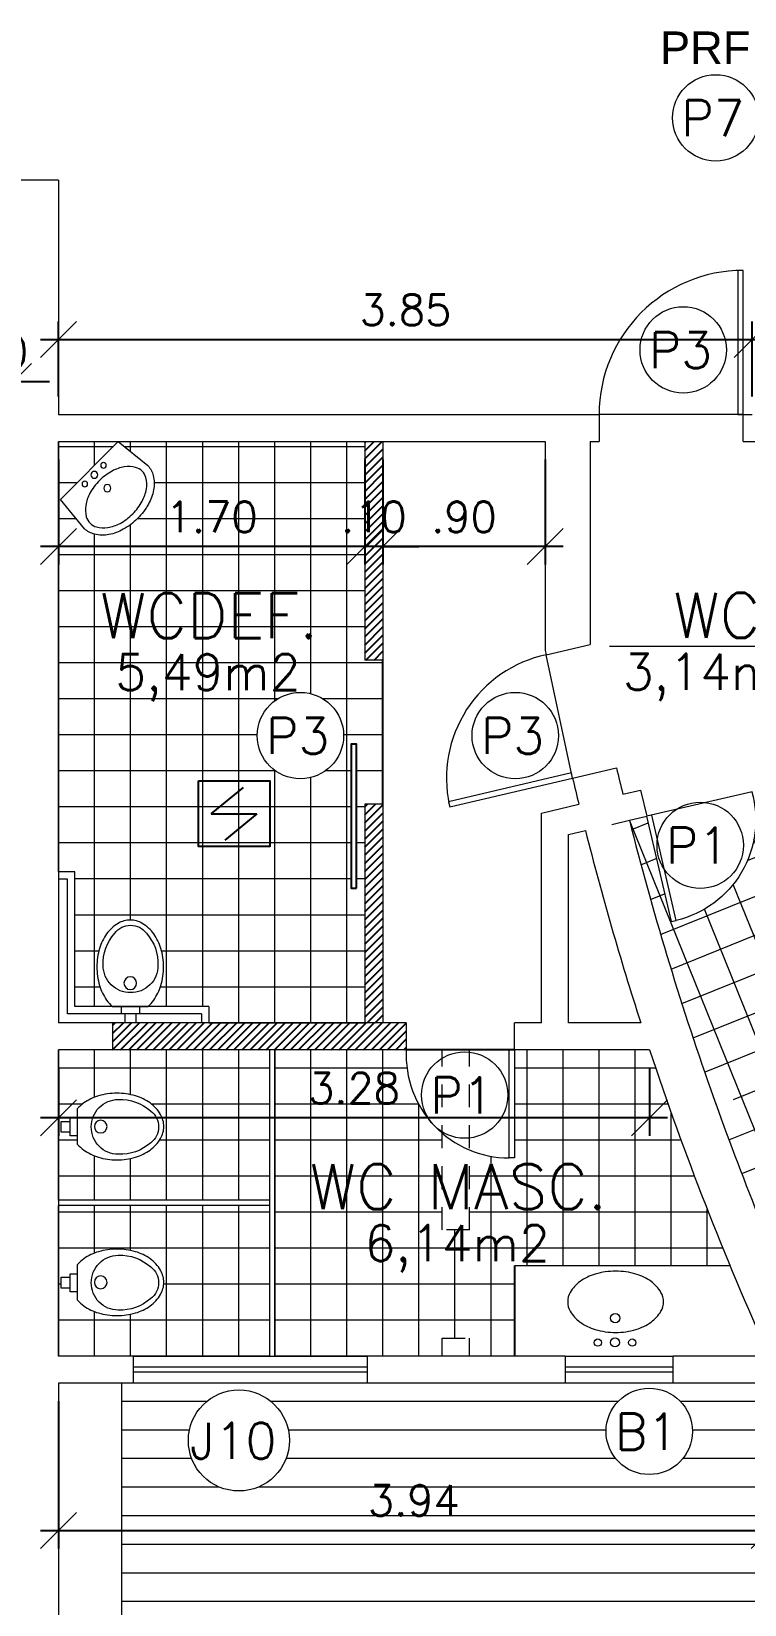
# Model space of a CAD drawing. Header units: millimetres. Extents: x 521 to 1055, y 261 to 520.
# Drawn here: x 736.9 to 740.86, y 475.91 to 484.64 of the extents above; entities that cross this region are included whole.
import ezdxf
from ezdxf.enums import TextEntityAlignment as Align

# ---------------------------------------------------------------- set-up
doc = ezdxf.new("R2010")
doc.units = ezdxf.units.MM
doc.linetypes.add('CONTINU', pattern=[0])
doc.linetypes.add('HIDDEN', pattern=[9.525, 6.35, -3.175])
doc.layers.add('0.1', color=8, linetype='Continuous', lineweight=13)
doc.layers.add('ppci', color=8, linetype='Continuous')
doc.styles.add('ROMANS', font='romans')
doc.styles.get("Standard").update_dxf_attribs({"font": 'romans.shx'})
doc.styles.add('STYLE1', font='sanss___.ttf')
doc.dimstyles.new('Fares Eng - 50', dxfattribs={"dimscale": 2, "dimtxt": 0.085, "dimasz": 0.1, "dimexe": 0.05, "dimexo": 0.05, "dimgap": 0.04, "dimtad": 1, "dimzin": 4, "dimdsep": 46, "dimtxsty": 'ROMANS', "dimblk1": 'OBLIQUE', "dimblk2": 'OBLIQUE', "dimsah": 1, "dimcen": 0.05, "dimdle": 0.05, "dimclrd": 8, "dimclre": 8, "dimclrt": 8, "dimaunit": 1, "dimadec": 0, "dimazin": 0, "dimtfac": 1, "dimtix": 1, "dimtmove": 2, "dimatfit": 0, "dimldrblk": 'OPEN90', "dimfxl": 1, "dimtolj": 1, "dimtzin": 0, "dimarcsym": 0})

# ---------------------------------------------------------------- blocks, each defined once
blk = doc.blocks.new('P60')
at = {"color": 252}
blk.add_lwpolyline([(-0.6, 0.0596), (0, 0.0596), (0, 0.03), (-0.6, 0.03)], close=True, dxfattribs=at)
at = {"color": 8}
blk.add_arc((-0.0289, 0.0596), 0.5711, 87.10254, 180, dxfattribs=at)
blk = doc.blocks.new('ÁREA')
for p in [(0.00005, 0.003762), (0, 0)]:
    blk.add_attdef('COMPARTIMENTO', text='', height=0.0025).set_placement(p, align=Align.CENTER)
at = {"color": 1}
for p in [(-0.00005, -0.003762), (-0.000099, -0.007523)]:
    blk.add_attdef('ÁREA', text='', height=0.002, dxfattribs=at).set_placement(p, align=Align.CENTER)
blk = doc.blocks.new('_OBLIQUE')
at = {"color": 0, "linetype": 'ByBlock'}
blk.add_line((-0.5, -0.5), (0.5, 0.5), dxfattribs=at)
blk = doc.blocks.new('*D299')
at = {"layer": '0.1', "color": 8, "lineweight": -2, "transparency": 16777216}
for p, q in [((737.0527, 477.0399), (737.0527, 476.2209)), ((740.9965, 477.0399), (740.9965, 476.2209)), ((736.9527, 476.3209), (741.0965, 476.3209))]:
    blk.add_line(p, q, dxfattribs=at)
at = {"layer": 'DEFPOINTS', "color": 0, "lineweight": -2, "transparency": 16777216}
for p in [(737.0527, 477.1399), (740.9965, 477.1399), (740.9965, 476.3209)]:
    blk.add_point(p, dxfattribs=at)
at = {"layer": '0.1', "color": 8, "lineweight": -2, "transparency": 16777216, "xscale": 0.2, "yscale": 0.2, "zscale": 0.2, "rotation": 180}
blk.add_blockref('_OBLIQUE', (737.0527, 476.3209), dxfattribs=at)
at = {"layer": '0.1', "color": 8, "lineweight": -2, "transparency": 16777216, "xscale": 0.2, "yscale": 0.2, "zscale": 0.2}
blk.add_blockref('_OBLIQUE', (740.9965, 476.3209), dxfattribs=at)
at = {"layer": '0.1', "color": 8, "transparency": 16777216, "insert": (739.0246, 476.4879), "char_height": 0.17, "attachment_point": 5, "style": 'ROMANS'}
blk.add_mtext('\\A1;3.94', dxfattribs=at)
blk = doc.blocks.new('_Open90')
at = {"color": 0, "linetype": 'ByBlock', "lineweight": -2}
for p, q in [((-0.5, 0.5), (0, 0)), ((0, 0), (-1, 0)), ((0, 0), (-0.5, -0.5))]:
    blk.add_line(p, q, dxfattribs=at)
blk = doc.blocks.new('*D300')
at = {"layer": '0.1', "color": 8, "lineweight": -2, "transparency": 16777216}
for p, q in [((738.8527, 482.2669), (738.8527, 481.6832)), ((739.7527, 482.2669), (739.7527, 481.6832)), ((739.8527, 481.7832), (738.7527, 481.7832))]:
    blk.add_line(p, q, dxfattribs=at)
at = {"layer": 'DEFPOINTS', "color": 0, "lineweight": -2, "transparency": 16777216}
for p in [(738.8527, 482.3669), (739.7527, 482.3669), (738.8527, 481.7832)]:
    blk.add_point(p, dxfattribs=at)
at = {"layer": '0.1', "color": 8, "lineweight": -2, "transparency": 16777216, "xscale": 0.2, "yscale": 0.2, "zscale": 0.2, "rotation": 180}
blk.add_blockref('_OBLIQUE', (738.8527, 481.7832), dxfattribs=at)
at = {"layer": '0.1', "color": 8, "lineweight": -2, "transparency": 16777216, "xscale": 0.2, "yscale": 0.2, "zscale": 0.2}
blk.add_blockref('_OBLIQUE', (739.7527, 481.7832), dxfattribs=at)
at = {"layer": '0.1', "color": 8, "transparency": 16777216, "insert": (739.3027, 481.9482), "char_height": 0.17, "attachment_point": 5, "style": 'ROMANS'}
blk.add_mtext('\\A1;.90', dxfattribs=at)
blk = doc.blocks.new('Vaso')
for points in [[(0.03, -0.05), (0.03, 0), (-0.03, 0), (-0.03, -0.05)], [(0.05, -0.09), (0.05, -0.05), (-0.05, -0.05), (-0.05, -0.09)]]:
    blk.add_lwpolyline(points)
for points in [[(0.1829, -0.31, -0.071776), (0.168, -0.4129, -0.083144), (0.1287, -0.4938, -0.106699), (0.0652, -0.5518, -0.132564), (-0.0021, -0.57, -0.132564), (-0.0694, -0.5518, -0.106699), (-0.1329, -0.4938, -0.083144), (-0.1722, -0.4129, -0.071776), (-0.1871, -0.31, -0.071776), (-0.1722, -0.2071, -0.083144), (-0.1329, -0.1262, -0.060171), (-0.1, -0.09), (0.0958, -0.09, -0.060171), (0.1287, -0.1262, -0.083144), (0.168, -0.2071, -0.071776)], [(-0.0876, -0.4972, 0.2474), (0, -0.5413, 0.2474), (0.0876, -0.4972, 0.197858), (0.1521, -0.3175, 0.418329), (0, -0.1675, 0.418329), (-0.1521, -0.3175, 0.197858)]]:
    blk.add_lwpolyline(points, format="xyb", close=True)
blk.add_circle((-0.0021, -0.22), 0.0352)
blk = doc.blocks.new('*D3339')
at = {"layer": '0.1', "color": 8, "linetype": 'CONTINU', "lineweight": -2, "transparency": 16777216}
for p, q in [((738.7527, 482.2669), (738.7527, 481.6832)), ((738.8527, 482.2669), (738.8527, 481.6832)), ((738.7527, 481.7832), (738.5527, 481.7832)), ((738.8527, 481.7832), (738.7527, 481.7832)), ((738.8527, 481.7832), (739.0527, 481.7832))]:
    blk.add_line(p, q, dxfattribs=at)
at = {"layer": 'DEFPOINTS', "color": 0, "linetype": 'CONTINU', "lineweight": -2, "transparency": 16777216}
for p in [(738.7527, 482.3669), (738.8527, 482.3669), (738.7527, 481.7832)]:
    blk.add_point(p, dxfattribs=at)
at = {"layer": '0.1', "color": 8, "linetype": 'CONTINU', "lineweight": -2, "transparency": 16777216, "xscale": 0.2, "yscale": 0.2, "zscale": 0.2}
blk.add_blockref('_OBLIQUE', (738.7527, 481.7832), dxfattribs=at)
at = {"layer": '0.1', "color": 8, "linetype": 'CONTINU', "lineweight": -2, "transparency": 16777216, "xscale": 0.2, "yscale": 0.2, "zscale": 0.2, "rotation": 180}
blk.add_blockref('_OBLIQUE', (738.8527, 481.7832), dxfattribs=at)
at = {"layer": '0.1', "color": 8, "linetype": 'CONTINU', "lineweight": -2, "transparency": 16777216, "insert": (738.8027, 481.9482), "char_height": 0.17, "attachment_point": 5, "style": 'ROMANS'}
blk.add_mtext('\\A1;.10', dxfattribs=at)
blk = doc.blocks.new('*D3340')
at = {"layer": '0.1', "color": 8, "linetype": 'CONTINU', "lineweight": -2, "transparency": 16777216}
for p, q in [((737.0527, 482.2669), (737.0527, 481.6832)), ((738.7527, 482.2669), (738.7527, 481.6832)), ((738.8527, 481.7832), (736.9527, 481.7832))]:
    blk.add_line(p, q, dxfattribs=at)
at = {"layer": 'DEFPOINTS', "color": 0, "linetype": 'CONTINU', "lineweight": -2, "transparency": 16777216}
for p in [(737.0527, 482.3669), (738.7527, 482.3669), (737.0527, 481.7832)]:
    blk.add_point(p, dxfattribs=at)
at = {"layer": '0.1', "color": 8, "linetype": 'CONTINU', "lineweight": -2, "transparency": 16777216, "xscale": 0.2, "yscale": 0.2, "zscale": 0.2, "rotation": 180}
blk.add_blockref('_OBLIQUE', (737.0527, 481.7832), dxfattribs=at)
at = {"layer": '0.1', "color": 8, "linetype": 'CONTINU', "lineweight": -2, "transparency": 16777216, "xscale": 0.2, "yscale": 0.2, "zscale": 0.2}
blk.add_blockref('_OBLIQUE', (738.7527, 481.7832), dxfattribs=at)
at = {"layer": '0.1', "color": 8, "linetype": 'CONTINU', "lineweight": -2, "transparency": 16777216, "insert": (737.9027, 481.9482), "char_height": 0.17, "attachment_point": 5, "style": 'ROMANS'}
blk.add_mtext('\\A1;1.70', dxfattribs=at)
blk = doc.blocks.new('Cuba-emp')
blk.add_lwpolyline([(0.21, 0.2482), (0, 0.2274), (0, -0.2274), (0.21, -0.2482, 0.137816), (0.2706, -0.2312, 0.107041), (0.3288, -0.1757, 0.080751), (0.3645, -0.099, 0.068643), (0.378, -0.0007, 0.068643), (0.3645, 0.0976, 0.080751), (0.3288, 0.1743, 0.107041), (0.2706, 0.2298, 0.115752), (0.21, 0.2482)], format="xyb")
blk.add_lwpolyline([(0.21, 0.2045, -0.131827), (0.2501, 0.1937, -0.106633), (0.2967, 0.1515, -0.083482), (0.3283, 0.0871, -0.072232), (0.3409, 0, -0.072232), (0.3283, -0.0871, -0.083482), (0.2967, -0.1515, -0.106633), (0.2501, -0.1937, -0.131827), (0.21, -0.2045, -0.131827), (0.1699, -0.1937, -0.106633), (0.1233, -0.1515, -0.083482), (0.0918, -0.0871, -0.072232), (0.0791, 0, -0.072232), (0.0918, 0.0871, -0.083482), (0.1233, 0.1515, -0.106633), (0.1699, 0.1937, -0.131827)], format="xyb", close=True)
for centre, radius in [((0.0365, -0.0023), 0.0193), ((0.0365, -0.0023), 0.0193), ((0.0358, 0.0711), 0.0155), ((0.1403, -0.0014), 0.0198), ((0.0358, -0.0757), 0.0155)]:
    blk.add_circle(centre, radius)
blk = doc.blocks.new('*D3341')
at = {"layer": '0.1', "color": 8, "linetype": 'CONTINU', "lineweight": -2, "transparency": 16777216}
for p, q in [((737.0527, 478.8899), (737.0527, 478.5118)), ((740.3326, 478.8899), (740.3326, 478.5118)), ((740.4326, 478.6118), (736.9527, 478.6118))]:
    blk.add_line(p, q, dxfattribs=at)
at = {"layer": 'DEFPOINTS', "color": 0, "linetype": 'CONTINU', "lineweight": -2, "transparency": 16777216}
for p in [(737.0527, 478.9899), (740.3326, 478.9899), (737.0527, 478.6118)]:
    blk.add_point(p, dxfattribs=at)
at = {"layer": '0.1', "color": 8, "linetype": 'CONTINU', "lineweight": -2, "transparency": 16777216, "xscale": 0.2, "yscale": 0.2, "zscale": 0.2, "rotation": 180}
blk.add_blockref('_OBLIQUE', (737.0527, 478.6118), dxfattribs=at)
at = {"layer": '0.1', "color": 8, "linetype": 'CONTINU', "lineweight": -2, "transparency": 16777216, "xscale": 0.2, "yscale": 0.2, "zscale": 0.2}
blk.add_blockref('_OBLIQUE', (740.3326, 478.6118), dxfattribs=at)
at = {"layer": '0.1', "color": 8, "linetype": 'CONTINU', "lineweight": -2, "transparency": 16777216, "insert": (738.6927, 478.7768), "char_height": 0.17, "attachment_point": 5, "style": 'ROMANS'}
blk.add_mtext('\\A1;3.28', dxfattribs=at)
blk = doc.blocks.new('*D3362')
at = {"layer": '0.1', "color": 8, "linetype": 'CONTINU', "lineweight": -2, "transparency": 16777216}
for p, q in [((736.6027, 483.6169), (736.6027, 482.5994)), ((736.8027, 483.6169), (736.8027, 482.5994)), ((736.6027, 482.6994), (736.4027, 482.6994)), ((736.8027, 482.6994), (736.6027, 482.6994)), ((736.8027, 482.6994), (737.0027, 482.6994))]:
    blk.add_line(p, q, dxfattribs=at)
at = {"layer": 'DEFPOINTS', "color": 0, "linetype": 'CONTINU', "lineweight": -2, "transparency": 16777216}
for p in [(736.6027, 483.7169), (736.8027, 483.7169), (736.6027, 482.6994)]:
    blk.add_point(p, dxfattribs=at)
at = {"layer": '0.1', "color": 8, "linetype": 'CONTINU', "lineweight": -2, "transparency": 16777216, "xscale": 0.2, "yscale": 0.2, "zscale": 0.2}
blk.add_blockref('_OBLIQUE', (736.6027, 482.6994), dxfattribs=at)
at = {"layer": '0.1', "color": 8, "linetype": 'CONTINU', "lineweight": -2, "transparency": 16777216, "xscale": 0.2, "yscale": 0.2, "zscale": 0.2, "rotation": 180}
blk.add_blockref('_OBLIQUE', (736.8027, 482.6994), dxfattribs=at)
at = {"layer": '0.1', "color": 8, "linetype": 'CONTINU', "lineweight": -2, "transparency": 16777216, "insert": (736.7027, 482.8644), "char_height": 0.17, "attachment_point": 5, "style": 'ROMANS'}
blk.add_mtext('\\A1;.20', dxfattribs=at)
blk = doc.blocks.new('*D3363')
at = {"layer": '0.1', "color": 8, "linetype": 'CONTINU', "lineweight": -2, "transparency": 16777216}
for p, q in [((737.0527, 482.6169), (737.0527, 483.0325)), ((740.9027, 482.6169), (740.9027, 483.0325)), ((736.9527, 482.9325), (741.0027, 482.9325))]:
    blk.add_line(p, q, dxfattribs=at)
at = {"layer": 'DEFPOINTS', "color": 0, "linetype": 'CONTINU', "lineweight": -2, "transparency": 16777216}
for p in [(740.9027, 482.9325), (737.0527, 482.5169), (740.9027, 482.5169)]:
    blk.add_point(p, dxfattribs=at)
at = {"layer": '0.1', "color": 8, "linetype": 'CONTINU', "lineweight": -2, "transparency": 16777216, "xscale": 0.2, "yscale": 0.2, "zscale": 0.2, "rotation": 180}
blk.add_blockref('_OBLIQUE', (737.0527, 482.9325), dxfattribs=at)
at = {"layer": '0.1', "color": 8, "linetype": 'CONTINU', "lineweight": -2, "transparency": 16777216, "xscale": 0.2, "yscale": 0.2, "zscale": 0.2}
blk.add_blockref('_OBLIQUE', (740.9027, 482.9325), dxfattribs=at)
at = {"layer": '0.1', "color": 8, "linetype": 'CONTINU', "lineweight": -2, "transparency": 16777216, "insert": (738.9777, 483.0975), "char_height": 0.17, "attachment_point": 5, "style": 'ROMANS'}
blk.add_mtext('\\A1;3.85', dxfattribs=at)

msp = doc.modelspace()

# ---------------------------------------------------------------- hatches: boundary and pattern name
at = {"layer": '0.1', "linetype": 'CONTINU'}
h = msp.add_hatch(dxfattribs=at)
h.set_pattern_fill('_USER', color=8, scale=0.2, style=0, double=1, pattern_type=0)
h.set_pattern_definition([(0, (737.05272, 479.13986), (0, 0.2), []), (90, (737.05272, 479.13986), (-0.2, 1e-17), [])])
h.paths.add_polyline_path([(737.05272, 479.97783), (737.14272, 479.97783), (737.14272, 479.22986), (737.35272, 479.22986, -0.060172), (737.3198, 479.26601, -0.0831447), (737.28047, 479.34691, -0.0717749), (737.26561, 479.44986, -0.0717749), (737.28047, 479.55281, -0.0831455), (737.3198, 479.63371, -0.1066992), (737.38335, 479.6917, -0.1325636), (737.45061, 479.70986, -0.1325636), (737.51788, 479.6917, -0.1066992), (737.58143, 479.63371, -0.0831455), (737.62076, 479.55281, -0.0717749), (737.63561, 479.44986, -0.0717749), (737.62076, 479.34691, -0.0831447), (737.58143, 479.26601, -0.060172), (737.54851, 479.22986), (737.88714, 479.22986), (737.88714, 479.13986), (738.75272, 479.13986), (738.75272, 480.35339), (738.85272, 480.35339), (738.85272, 481.15339), (738.75272, 481.15339), (738.75272, 482.36692), (737.38447, 482.36692), (737.54767, 482.23313, -0.1378156), (737.57847, 482.17825, -0.1070412), (737.58043, 482.09785, -0.0807505), (737.55143, 482.01844, -0.0686428), (737.49148, 481.9393, -0.0686428), (737.41234, 481.87935, -0.0807505), (737.33293, 481.85035, -0.1070412), (737.25252, 481.85231, -0.1157522), (737.19666, 481.88212), (737.06287, 482.04532), (737.38447, 482.36692), (737.05272, 482.36692)])
h.paths.add_polyline_path([(738.15537, 480.73419, -1), (738.63465, 480.73419, -1)], flags=16)
h.paths.add_polyline_path([(738.67594, 480.68693), (738.70594, 480.68693), (738.70594, 479.88693), (738.67594, 479.88693)], flags=16)
h.paths.add_polyline_path([(738.58617, 481.82065), (739.01927, 481.82065), (739.01927, 482.07565), (738.58617, 482.07565)], flags=9)
h.paths.add_polyline_path([(737.61331, 481.82065), (738.19212, 481.82065), (738.19212, 482.07565), (737.61331, 482.07565)], flags=24)
h.paths.add_polyline_path([(737.18971, 481.21186), (738.58852, 481.21186), (738.58852, 481.58686), (737.18971, 481.58686)], flags=24)
h.paths.add_polyline_path([(737.2801, 480.88879), (738.48486, 480.88879), (738.48486, 481.24593), (737.2801, 481.24593)], flags=24)
h.paths.add_polyline_path([(738.1925, 480.58268), (738.61631, 480.58268), (738.61631, 480.88268), (738.1925, 480.88268)], flags=24)
at = {"layer": '0.1', "linetype": 'CONTINU', "lineweight": -2}
h = msp.add_hatch(dxfattribs=at)
h.set_pattern_fill('ANSI31', color=8, scale=0.01, style=0)
h.set_pattern_definition([(45, (738.586172, 479.139857), (-0.02245064, 0.02245064), [])])
h.paths.add_polyline_path([(738.85272, 482.36692), (738.75272, 482.36692), (738.75272, 481.15339), (738.85272, 481.15339)])
h.paths.add_polyline_path([(738.75272, 479.13986), (738.85272, 479.13986), (738.85272, 480.35339), (738.75272, 480.35339)])
h.paths.add_polyline_path([(738.58617, 481.82065), (739.01927, 481.82065), (739.01927, 482.07565), (738.58617, 482.07565)], flags=9)
at = {"layer": '0.1', "linetype": 'CONTINU'}
h = msp.add_hatch(dxfattribs=at)
h.set_pattern_fill('_USER', color=8, scale=0.2, angle=22, style=0, double=1, pattern_type=0)
h.set_pattern_definition([(22, (-0.39743, 0), (-0.07492132, 0.18543677), []), (112, (-0.39743, 0), (-0.18543677, -0.07492132), [])])
h.paths.add_polyline_path([(741.30015, 480.48181), (741.30015, 480.16812, -0.4142136), (741.34999, 480.11828, -1), (741.25031, 480.11828, -0.4142136), (741.30015, 480.16812), (741.30015, 480.48181, -0.0005079), (741.29197, 480.51375), (740.90002, 480.42235, -0.1788141), (740.87067, 480.02759, -0.1325661), (740.80672, 479.92033, -0.1753906), (740.48079, 479.70849), (740.45196, 479.70176), (740.3157, 480.28609), (740.28649, 480.27927), (740.2205, 480.26389, 0.0224893), (740.67111, 478.77257), (740.76544, 478.80577), (740.81585, 478.66449), (740.72152, 478.63129, 0.0061293), (740.87089, 478.23363), (741.87972, 478.67452, -0.0052967), (741.75918, 478.99649), (741.75153, 478.99379, -0.3347974), (741.59508, 478.87887, -0.1445233), (741.51692, 478.90575, -0.0057603), (741.51217, 478.90956), (741.38183, 478.86368), (741.33142, 479.00496), (741.43173, 479.04026, -0.0027243), (741.42835, 479.0508, -0.0840705), (741.42224, 479.09506, -0.0226719), (741.42455, 479.12546, -0.027927), (741.42974, 479.15448, -0.1445233), (741.47402, 479.22427, -0.3480503), (741.67416, 479.22766, -0.162816), (741.6798, 479.22064, -0.0202998)])
h.paths.add_polyline_path([(741.36302, 479.69658, -1), (741.40258, 479.69658, -1)], flags=0)
h.paths.add_polyline_path([(741.48917, 479.66011, -1), (741.52011, 479.66011, -1)], flags=0)
h.paths.add_polyline_path([(741.46182, 479.72964, -1), (741.50049, 479.72964, -1)], flags=0)
h.paths.add_polyline_path([(741.4436, 479.79962, -1), (741.47454, 479.79962, -1)], flags=0)
edge = h.paths.add_edge_path(flags=16)
edge.add_line((741.39403, 479.43763), (741.5872, 479.5226))
edge.add_line((741.5872, 479.5226), (741.44598, 479.95494))
edge.add_line((741.44598, 479.95494), (741.2399, 479.9095))
edge.add_arc((741.27602, 479.79892), 0.11633, 108.089011, 139.476309)
edge.add_arc((741.33201, 479.75106), 0.18999, 139.476309, 163.915284)
edge.add_arc((741.40261, 479.73071), 0.26345, 163.915284, 182.381878)
edge.add_arc((741.50235, 479.73486), 0.36328, 182.381878, 198.089011)
edge.add_arc((741.50235, 479.73486), 0.36328, 198.089011, 213.796145)
edge.add_arc((741.41939, 479.67933), 0.26345, 213.796145, 232.262739)
edge.add_arc((741.37442, 479.62123), 0.18999, 232.262739, 256.701714)
edge.add_arc((741.35748, 479.54954), 0.11633, 256.701714, 288.089011)
at = {"layer": '0.1', "linetype": 'CONTINU', "lineweight": -2}
h = msp.add_hatch(dxfattribs=at)
h.set_pattern_fill('ANSI31', color=8, scale=0.01, style=0)
h.set_pattern_definition([(45, (737.35272, 478.989857), (-0.02245064, 0.02245064), [])])
h.paths.add_polyline_path([(738.98264, 479.13986), (738.95264, 479.13986), (737.35272, 479.13986), (737.35272, 478.98986), (738.98264, 478.98986)])
at = {"layer": '0.1', "linetype": 'CONTINU'}
h = msp.add_hatch(dxfattribs=at)
h.set_pattern_fill('_USER', color=8, scale=0.2, style=0, double=1, pattern_type=0)
h.set_pattern_definition([(0, (737.05272, 477.28986), (0, 0.2), []), (90, (737.05272, 477.28986), (-0.2, 1e-17), [])])
h.paths.add_polyline_path([(740.33264, 478.98986), (739.58264, 478.98986), (739.58264, 478.38986), (739.55304, 478.38986, -0.0993714), (739.33264, 478.4341), (739.33264, 477.98986), (739.18264, 477.98986), (739.18264, 478.52625, -0.0237028), (739.14316, 478.56326, -0.0432336), (739.11545, 478.59398, -0.1893316), (738.98264, 478.98986), (738.95264, 478.98986), (738.25272, 478.98986), (738.25272, 477.28986), (738.76768, 477.28986), (739.18264, 477.28986), (739.18264, 477.38986), (739.33264, 477.38986), (739.33264, 477.28986), (739.58264, 477.28986), (739.58264, 477.78986), (740.77993, 477.78986, -0.0182208)])
h.paths.add_polyline_path([(738.22272, 478.98986), (737.05272, 478.98986), (737.05272, 478.15486), (738.22272, 478.15486)])
h.paths.add_polyline_path([(737.61898, 478.49667, -0.1066992), (737.56098, 478.43313, -0.0831455), (737.48008, 478.39379, -0.0717749), (737.37713, 478.37894, -0.0717749), (737.27418, 478.39379, -0.0831447), (737.19329, 478.43312, -0.060172), (737.15713, 478.46604), (737.15713, 478.51184), (737.11713, 478.51184), (737.11713, 478.53184), (737.06713, 478.53184), (737.06713, 478.59184), (737.11713, 478.59184), (737.11713, 478.61184), (737.15713, 478.61184), (737.15713, 478.66184, -0.060172), (737.19329, 478.69476, -0.0831447), (737.27418, 478.73409, -0.0717749), (737.37713, 478.74894, -0.0717749), (737.48008, 478.73409, -0.0831455), (737.56098, 478.69475, -0.1066992), (737.61898, 478.63121, -0.1325636), (737.63713, 478.56394, -0.1325636)], flags=16)
h.paths.add_polyline_path([(738.22272, 477.28986), (738.22272, 478.12486), (737.05272, 478.12486), (737.05272, 477.28986), (737.46768, 477.28986)])
h.paths.add_polyline_path([(737.56098, 477.82975, -0.1066992), (737.61898, 477.76621, -0.1325636), (737.63713, 477.69894, -0.1325636), (737.61898, 477.63167, -0.1066992), (737.56098, 477.56813, -0.0831455), (737.48008, 477.52879, -0.0717749), (737.37713, 477.51394, -0.0717749), (737.27418, 477.52879, -0.0831447), (737.19329, 477.56812, -0.060172), (737.15713, 477.60104), (737.15713, 477.64684), (737.11713, 477.64684), (737.11713, 477.66684), (737.06713, 477.66684), (737.06713, 477.72684), (737.11713, 477.72684), (737.11713, 477.74684), (737.15713, 477.74684), (737.15713, 477.79684, -0.060172), (737.19329, 477.82976, -0.0831447), (737.27418, 477.86909, -0.0717749), (737.37713, 477.88394, -0.0717749), (737.48008, 477.86909, -0.0831455)], flags=16)
h.paths.add_polyline_path([(738.29876, 478.04179), (740.24519, 478.04179), (740.24519, 478.41679), (738.29876, 478.41679)], flags=24)
h.paths.add_polyline_path([(738.66773, 477.71872), (739.86296, 477.71872), (739.86296, 478.07586), (738.66773, 478.07586)], flags=24)
h = msp.add_hatch(dxfattribs=at)
h.set_pattern_fill('ANSI31', color=8, scale=0.05, angle=315, style=0, double=1)
h.set_pattern_definition([(0, (737.40272, 462.11692), (6e-17, 0.15875), [])])
h.paths.add_polyline_path([(746.12772, 477.73986), (742.43795, 477.73986), (741.06509, 477.13986), (746.12772, 477.13986)])
h.paths.add_polyline_path([(754.85272, 477.73986), (746.12772, 477.73986), (746.12772, 477.13986), (754.85272, 477.13986)])
h.paths.add_polyline_path([(754.85272, 477.13986), (746.12772, 477.13986), (746.12772, 462.71692), (754.85272, 462.71692)])
h.paths.add_polyline_path([(746.12772, 477.13986), (741.06509, 477.13986), (740.46457, 477.13986), (740.33099, 477.11112, -0.4142136), (740.57063, 476.87148, -1), (740.09134, 476.87148, -0.4142136), (740.33099, 477.11112), (739.86457, 477.13986), (738.76768, 477.13986), (737.46768, 477.13986), (737.40272, 477.13986), (737.40272, 462.71692), (746.12772, 462.71692)])
h.paths.add_polyline_path([(737.77324, 476.82102, -1), (738.33401, 476.82102, -1)], flags=16)
h.paths.add_polyline_path([(746.12772, 462.71692), (737.40272, 462.71692), (737.40272, 462.11692), (746.12772, 462.11692)])
h.paths.add_polyline_path([(754.85272, 462.71692), (746.12772, 462.71692), (746.12772, 462.11692), (754.85272, 462.11692)])
h.paths.add_polyline_path([(747.03193, 470.84071), (749.97955, 470.84071), (749.97955, 471.19786), (747.03193, 471.19786)], flags=24)
h.paths.add_polyline_path([(747.0605, 470.51297), (747.84621, 470.51297), (747.84621, 470.81297), (747.0605, 470.81297)], flags=24)
h.paths.add_polyline_path([(738.71901, 476.36038), (739.3302, 476.36038), (739.3302, 476.61538), (738.71901, 476.61538)], flags=24)
h.paths.add_polyline_path([(737.75188, 476.6695), (738.3376, 476.6695), (738.3376, 476.9695), (737.75188, 476.9695)], flags=24)
h.paths.add_polyline_path([(742.50163, 470.84071), (745.44925, 470.84071), (745.44925, 471.19786), (742.50163, 471.19786)], flags=24)
h.paths.add_polyline_path([(742.5302, 470.51297), (743.31591, 470.51297), (743.31591, 470.81297), (742.5302, 470.81297)], flags=24)

# ---------------------------------------------------------------- linework, layer by layer
at = {"layer": '0.1', "color": 7}
for p, q in [((737.05272, 483.81692), (736.80272, 483.81692)), ((737.05272, 483.81692), (737.05272, 482.51692)), ((737.05272, 482.51692), (740.05272, 482.51692)), ((740.05272, 482.51692), (740.05272, 482.36692)), ((740.85272, 482.36692), (740.85272, 482.51692)), ((740.85272, 482.51692), (740.90272, 482.51692)), ((737.05272, 482.36692), (739.75272, 482.36692)), ((737.05272, 482.36692), (737.05272, 479.13986)), ((738.75272, 482.36692), (738.75272, 481.15339)), ((738.85272, 482.36692), (738.85272, 481.15339)), ((739.75272, 482.36692), (739.75272, 481.21572)), ((740.00272, 482.36692), (740.05272, 482.36692)), ((740.00272, 482.36692), (740.00272, 481.23955)), ((740.85272, 482.36692), (743.5597, 482.36692)), ((739.75901, 481.1831), (740.00272, 481.23993)), ((738.85272, 481.15339), (738.75272, 481.15339)), ((739.90577, 480.49854), (740.15017, 480.55554)), ((740.18424, 480.40945), (740.28164, 480.43217)), ((740.28164, 480.43217), (740.3179, 480.2866)), ((738.85272, 480.35339), (738.75272, 480.35339)), ((738.75272, 480.35339), (738.75272, 479.13986)), ((738.85272, 480.35339), (738.85272, 479.13986)), ((739.73264, 480.30414), (739.94076, 480.35268)), ((739.73264, 479.13986), (739.73264, 480.30414)), ((740.12309, 480.24117), (740.2205, 480.26389)), ((740.2205, 480.26389), (740.3179, 480.2866)), ((739.88264, 480.1851), (739.97699, 480.2071)), ((739.88264, 479.13986), (739.88264, 480.1851)), ((738.98264, 479.13986), (737.05272, 479.13986)), ((738.98264, 479.13986), (738.98264, 478.98986)), ((739.73264, 479.13986), (739.58264, 479.13986)), ((739.58264, 478.98986), (739.58264, 479.13986)), ((740.28362, 479.13986), (739.88264, 479.13986)), ((737.05272, 478.98986), (737.05272, 477.28986)), ((738.98264, 478.98986), (737.05272, 478.98986)), ((740.33264, 478.98986), (739.58264, 478.98986)), ((737.46768, 477.28986), (737.05272, 477.28986)), ((737.46768, 477.28986), (737.46768, 477.13986)), ((738.76768, 477.13986), (738.76768, 477.28986)), ((739.86457, 477.28986), (738.76768, 477.28986)), ((739.86457, 477.28986), (739.86457, 477.13986)), ((740.99649, 477.28986), (740.46457, 477.28986)), ((740.46457, 477.13986), (740.46457, 477.28986)), ((737.05272, 477.13986), (737.05272, 470.36692)), ((737.46768, 477.13986), (737.05272, 477.13986)), ((739.86457, 477.13986), (738.76768, 477.13986)), ((741.06509, 477.13986), (740.46457, 477.13986))]:
    msp.add_line(p, q, dxfattribs=at)
at = {"layer": '0.1', "color": 8, "linetype": 'CONTINU'}
for p, q in [((740.85272, 482.51692), (740.05272, 482.51692)), ((741.30015, 481.22913), (740.11035, 481.22913)), ((739.90577, 480.49854), (739.75901, 481.1831)), ((740.90229, 480.42288), (740.3179, 480.2866)), ((737.46768, 477.28986), (738.76768, 477.28986)), ((739.86457, 477.28986), (740.46457, 477.28986)), ((737.46768, 477.22986), (738.76768, 477.22986)), ((738.76768, 477.19986), (737.46768, 477.19986)), ((739.86457, 477.22986), (740.46457, 477.22986)), ((740.46457, 477.19986), (739.86457, 477.19986)), ((737.40272, 477.13986), (737.40272, 462.11692)), ((738.76768, 477.13986), (737.46768, 477.13986)), ((740.46457, 477.13986), (739.86457, 477.13986))]:
    msp.add_line(p, q, dxfattribs=at)
at = {"layer": '0.1', "color": 8, "linetype": 'CONTINU', "lineweight": -2}
for p, q in [((738.85272, 480.35339), (738.85272, 481.15339)), ((739.58264, 478.98986), (738.98264, 478.98986)), ((739.58264, 477.78986), (739.58264, 477.28986))]:
    msp.add_line(p, q, dxfattribs=at)
at = {"layer": '0.1', "color": 8}
for p, q in [((737.14272, 479.97783), (737.05272, 479.97783)), ((737.14272, 479.22986), (737.14272, 479.97783)), ((737.10272, 479.93783), (737.05272, 479.93783)), ((737.10272, 479.18986), (737.10272, 479.93783)), ((737.84714, 479.18986), (737.10272, 479.18986)), ((737.88714, 479.22986), (737.14272, 479.22986)), ((737.84714, 479.18986), (737.84714, 479.13986)), ((737.88714, 479.22986), (737.88714, 479.13986)), ((737.35272, 479.13986), (737.35272, 478.98986)), ((738.22272, 478.98986), (738.22272, 477.28986)), ((738.25272, 478.98986), (738.25272, 477.28986)), ((738.22272, 478.15486), (737.05272, 478.15486)), ((738.22272, 478.12486), (737.05272, 478.12486)), ((740.77993, 477.78986), (739.58264, 477.78986))]:
    msp.add_line(p, q, dxfattribs=at)
at = {"layer": '0.1', "color": 8, "linetype": 'HIDDEN', "ltscale": 0.02}
for p, q in [((739.18264, 477.98986), (739.18264, 478.98986)), ((739.33264, 477.98986), (739.33264, 478.98986)), ((739.33264, 477.98986), (739.18264, 477.98986)), ((739.18264, 477.28986), (739.18264, 477.38986)), ((739.18264, 477.38986), (739.33264, 477.38986)), ((739.33264, 477.28986), (739.33264, 477.38986))]:
    msp.add_line(p, q, dxfattribs=at)
at = {"layer": '0.1', "color": 8, "linetype": 'CONTINU'}
for points in [[(740.85272, 482.51692), (740.85272, 483.31692), (740.82272, 483.31692), (740.82272, 482.51692)], [(739.90577, 480.49854), (739.8989, 480.52774), (739.21751, 480.36739), (739.22439, 480.33819)]]:
    msp.add_lwpolyline(points, close=True, dxfattribs=at)
at = {"layer": '0.1', "color": 8, "linetype": 'CONTINU', "lineweight": -2}
msp.add_lwpolyline([(738.70594, 479.88693), (738.70594, 480.68693), (738.67594, 480.68693), (738.67594, 479.88693)], close=True, dxfattribs=at)
at = {"layer": '0.1', "color": 8}
msp.add_lwpolyline([(740.41012, 477.59082, 0.1318274), (740.39612, 477.643, 0.1066332), (740.34117, 477.70357, 0.0834818), (740.25742, 477.74455, 0.0722322), (740.14424, 477.76098, 0.0722322), (740.03106, 477.74455, 0.0834818), (739.94732, 477.70357, 0.1066332), (739.89237, 477.643, 0.1318274), (739.87837, 477.59082, 0.1318274), (739.89237, 477.53864, 0.1066332), (739.94732, 477.47807, 0.0834818), (740.03106, 477.43709, 0.0722322), (740.14424, 477.42066, 0.0722322), (740.25742, 477.43709, 0.0834818), (740.34117, 477.47807, 0.1066332), (740.39612, 477.53864, 0.1318274)], format="xyb", close=True, dxfattribs=at)
for centre, radius in [((740.6995, 484.16367), 0.23964), ((740.51939, 482.87562), 0.23964), ((738.39501, 480.73419), 0.23964), ((739.58747, 480.73419), 0.23964), ((740.61381, 480.12517), 0.23964), ((739.30655, 478.73857), 0.23964), ((740.14238, 477.50018), 0.02571), ((740.04584, 477.36434), 0.02011), ((740.14123, 477.36529), 0.02514), ((740.14123, 477.36529), 0.02514), ((740.23662, 477.36434), 0.02011), ((738.05363, 476.82102), 0.28038), ((740.33099, 476.87148), 0.23964)]:
    msp.add_circle(centre, radius, dxfattribs=at)
at = {"layer": '0.1', "color": 8, "linetype": 'CONTINU'}
for centre, radius, start, end in [((740.85272, 482.51692), 0.8, 90, 180), ((739.90577, 480.49854), 0.70011, 102.100962, 192.217054)]:
    msp.add_arc(centre, radius, start, end, dxfattribs=at)
at = {"layer": '0.1', "color": 7}
for radius, start, end in [(17.57708, 190.851515, 190.959813), (17.57708, 193.24211, 193.731074), (17.32708, 193.243777, 193.739796), (17.32708, 194.235862, 199.389165), (17.57708, 194.220082, 197.840305), (17.57708, 198.354707, 204.30637), (17.32708, 199.389165, 204.035099)]:
    msp.add_arc((757.0155, 484.52486), radius, start, end, dxfattribs=at)
at = {"layer": 'ppci', "color": 10, "linetype": 'Continuous'}
for p, q in [((737.90044, 480.30037), (738.07907, 480.44668)), ((737.90044, 480.30037), (738.15375, 480.30037)), ((738.15375, 480.30037), (737.97512, 480.15406))]:
    msp.add_line(p, q, dxfattribs=at)
msp.add_lwpolyline([(737.8292, 480.48258), (738.225, 480.48258), (738.225, 480.11816), (737.8292, 480.11816)], close=True, dxfattribs=at)

# ---------------------------------------------------------------- block references
at = {"layer": '0.1', "color": 8, "xscale": -1}
for name, p, rotation in [('Cuba-emp', (737.22367, 482.20612), 134.9999999999999), ('P60', (740.28649, 480.27927), 283.1265825310625), ('Vaso', (737.45272, 479.13986), 180), ('Vaso', (737.06713, 478.56184), 90), ('Vaso', (737.06713, 477.69684), 90)]:
    msp.add_blockref(name, p, dxfattribs=dict(at, rotation=rotation))
at = {"layer": '0.1', "color": 8}
ref = msp.add_blockref('ÁREA', (737.88912, 481.27436), dxfattribs=dict(at, xscale=133.3333333333333, yscale=133.3333333333333, zscale=133.3333333333333))
ref.add_attrib('COMPARTIMENTO', 'WCDEF.', dxfattribs={"layer": '0', "color": 3, "height": 0.25}).set_placement((737.88912, 481.27436), align=Align.CENTER)
ref.add_attrib('ÁREA', '5,49m2', dxfattribs={"layer": '0', "color": 1, "height": 0.2}).set_placement((737.88248, 480.98641), align=Align.CENTER)
ref = msp.add_blockref('ÁREA', (740.70532, 481.27642), dxfattribs=dict(at, xscale=133.3333333333333, yscale=133.3333333333333, zscale=133.3333333333333))
ref.add_attrib('COMPARTIMENTO', 'WC', dxfattribs={"layer": '0', "color": 3, "height": 0.25}).set_placement((740.70532, 481.27642), align=Align.CENTER)
ref.add_attrib('ÁREA', '3,14m2', dxfattribs={"layer": '0', "color": 1, "height": 0.2}).set_placement((740.69869, 480.98846), align=Align.CENTER)
at = {"layer": '0.1', "color": 8, "rotation": 90.00000000000398}
msp.add_blockref('P60', (739.61264, 478.98986), dxfattribs=at)
at = {"layer": '0.1', "color": 8}
ref = msp.add_blockref('ÁREA', (739.27198, 478.10429), dxfattribs=dict(at, xscale=133.3333333333333, yscale=133.3333333333333, zscale=133.3333333333333))
ref.add_attrib('COMPARTIMENTO', 'WC MASC.', dxfattribs={"layer": '0', "color": 3, "height": 0.25}).set_placement((739.27198, 478.10429), align=Align.CENTER)
ref.add_attrib('ÁREA', '6,14m2', dxfattribs={"layer": '0', "color": 1, "height": 0.2}).set_placement((739.26534, 477.81634), align=Align.CENTER)

# ---------------------------------------------------------------- texts
for s, p in [('P7', (740.50889, 484.06216)), ('P3', (740.32878, 482.77411)), ('P3', (738.2044, 480.63268)), ('P3', (739.39686, 480.63268)), ('P1', (740.4232, 480.02366)), ('P1', (739.11595, 478.63705)), ('J10', (737.78284, 476.7195)), ('B1', (740.14038, 476.76997))]:
    msp.add_text(s, height=0.2, dxfattribs=at).set_placement(p)
at = {"layer": 'ppci', "color": 10, "style": 'STYLE1'}
msp.add_text('PRF', height=0.18, dxfattribs=at).set_placement((740.39007, 484.46333))

# ---------------------------------------------------------------- dimensions: what is measured, and where the dimension line sits
at = {"layer": '0.1', "color": 8, "linetype": 'CONTINU', "lineweight": -2}
for base, p1, p2, picture, middle in [((736.60272, 482.69943), (736.80272, 483.71692), (736.60272, 483.71692), '*D3362', (736.70272, 482.86443)), ((740.90272, 482.93254), (737.05272, 482.51692), (740.90272, 482.51692), '*D3363', (738.97772, 483.09754)), ((737.05272, 481.78315), (738.75272, 482.36692), (737.05272, 482.36692), '*D3340', (737.90272, 481.94815)), ((738.75272, 481.78315), (738.85272, 482.36692), (738.75272, 482.36692), '*D3339', (738.80272, 481.94815)), ((737.05272, 478.61177), (740.33264, 478.98986), (737.05272, 478.98986), '*D3341', (738.69268, 478.77677))]:
    dim = msp.add_linear_dim(base=base, p1=p1, p2=p2, dimstyle='Fares Eng - 50', dxfattribs=at)
    dim.commit()
    dim.dimension.update_dxf_attribs({"geometry": picture, "text_midpoint": middle})
at = {"layer": '0.1', "color": 7}
dim = msp.add_linear_dim(base=(738.85272, 481.78315), p1=(739.75272, 482.36692), p2=(738.85272, 482.36692), dimstyle='Fares Eng - 50', dxfattribs=at)
dim.commit()
dim.dimension.update_dxf_attribs({"geometry": '*D300', "text_midpoint": (739.30272, 481.94815)})
dim = msp.add_linear_dim(base=(740.99649, 476.32089), p1=(737.05272, 477.13986), p2=(740.99649, 477.13986), dimstyle='Fares Eng - 50', dxfattribs=at)
dim.commit()
dim.dimension.update_dxf_attribs({"geometry": '*D299', "text_midpoint": (739.0246, 476.48788), "dimtype": 160})

doc.saveas('drawing.dxf')
